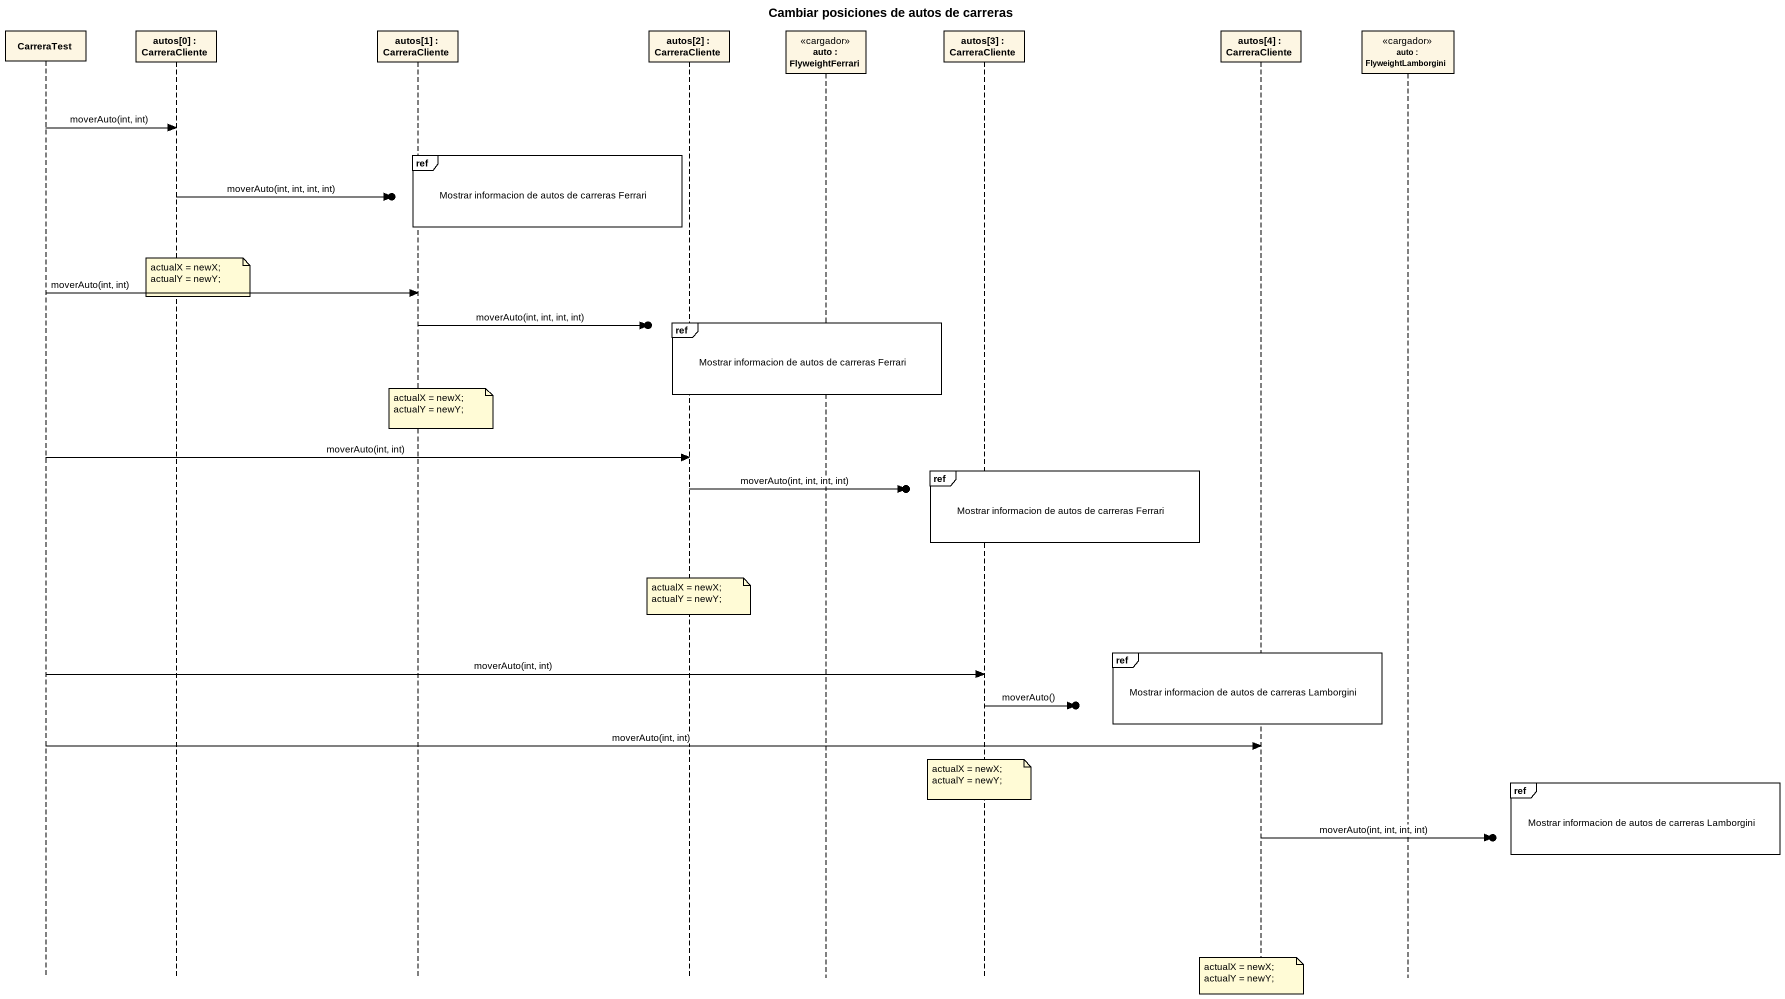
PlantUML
@startuml
title Cambiar posiciones de autos de carreras
hide footbox
participant CarreraTest
participant "autos[0] : CarreraCliente" as autos_0
participant "autos[1] : CarreraCliente" as autos_1
participant "autos[2] : CarreraCliente" as autos_2
participant "auto : FlyweightFerrari" as auto <<cargador>>
participant "autos[3] : CarreraCliente" as autos_3
participant "autos[4] : CarreraCliente" as autos_4
participant "auto : FlyweightLamborgini" as auto_2 <<cargador>>

CarreraTest -> autos_0 : moverAuto(int, int)
ref over autos_1 : Mostrar informacion de autos de carreras Ferrari
autos_0 ->o] : moverAuto(int, int, int, int)
note over autos_0
  actualX = newX;
  actualY = newY;
end note
CarreraTest -> autos_1 : moverAuto(int, int)
ref over autos_2, auto : Mostrar informacion de autos de carreras Ferrari
autos_1 ->o] : moverAuto(int, int, int, int)
note over autos_1
  actualX = newX;
  actualY = newY;
end note
CarreraTest -> autos_2 : moverAuto(int, int)
ref over autos_3 : Mostrar informacion de autos de carreras Ferrari
autos_2 ->o] : moverAuto(int, int, int, int)
note over autos_2
  actualX = newX;
  actualY = newY;
end note
ref over autos_4 : Mostrar informacion de autos de carreras Lamborgini
CarreraTest -> autos_3 : moverAuto(int, int)
autos_3 ->o] : moverAuto()
CarreraTest -> autos_4 : moverAuto(int, int)
note over autos_3
  actualX = newX;
  actualY = newY;
end note
ref over auto_2 : Mostrar informacion de autos de carreras Lamborgini
autos_4 ->o] : moverAuto(int, int, int, int)
note over autos_4
  actualX = newX;
  actualY = newY;
end note
@enduml
